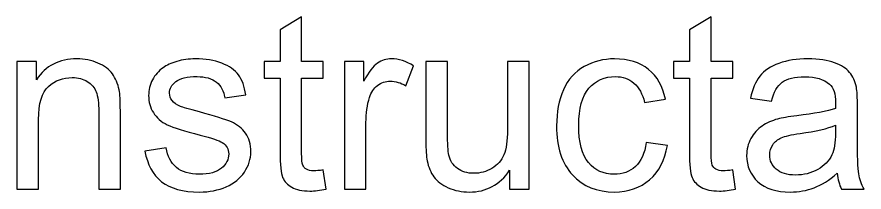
# Model space of a CAD drawing. Header units: centimetres. Extents: x -62 to 62, y -37 to 37.
# Drawn here: x 8.04 to 19.02, y -36.32 to -34.06 of the extents above; entities that cross this region are included whole.
import ezdxf

# ---------------------------------------------------------------- set-up
doc = ezdxf.new("R2010")
doc.units = ezdxf.units.CM
doc.header["$MEASUREMENT"] = 0
doc.layers.add('layer 1', color=7, linetype='Continuous')

msp = doc.modelspace()

# ---------------------------------------------------------------- linework, layer by layer
at = {"layer": 'layer 1', "color": 250}
for points, knots in [([(12.01014, -36.03336), (12.01014, -36.03336), (12.04832, -36.28048), (12.04832, -36.28048), (12.04832, -36.28048), (11.96984, -36.29692), (11.89931, -36.3054), (11.83779, -36.3054), (11.83779, -36.3054), (11.73651, -36.3054), (11.65802, -36.28949), (11.60181, -36.25715), (11.60181, -36.25715), (11.54613, -36.2248), (11.50689, -36.1829), (11.48408, -36.1304), (11.48408, -36.1304), (11.46128, -36.0779), (11.45014, -35.9676), (11.45014, -35.7995), (11.45014, -35.7995), (11.45014, -35.7995), (11.45014, -34.84814), (11.45014, -34.84814), (11.45014, -34.84814), (11.45014, -34.84814), (11.24333, -34.84814), (11.24333, -34.84814), (11.24333, -34.84814), (11.24333, -34.84814), (11.24333, -34.63178), (11.24333, -34.63178), (11.24333, -34.63178), (11.24333, -34.63178), (11.45014, -34.63178), (11.45014, -34.63178), (11.45014, -34.63178), (11.45014, -34.63178), (11.45014, -34.22345), (11.45014, -34.22345), (11.45014, -34.22345), (11.45014, -34.22345), (11.73014, -34.05535), (11.73014, -34.05535), (11.73014, -34.05535), (11.73014, -34.05535), (11.73014, -34.63178), (11.73014, -34.63178), (11.73014, -34.63178), (11.73014, -34.63178), (12.01014, -34.63178), (12.01014, -34.63178), (12.01014, -34.63178), (12.01014, -34.63178), (12.01014, -34.84814), (12.01014, -34.84814), (12.01014, -34.84814), (12.01014, -34.84814), (11.73014, -34.84814), (11.73014, -34.84814), (11.73014, -34.84814), (11.73014, -34.84814), (11.73014, -35.81541), (11.73014, -35.81541), (11.73014, -35.81541), (11.73014, -35.89548), (11.73492, -35.94692), (11.74499, -35.96972), (11.74499, -35.96972), (11.75454, -35.99253), (11.77045, -36.01056), (11.79272, -36.02434), (11.79272, -36.02434), (11.81499, -36.0376), (11.84681, -36.0445), (11.88817, -36.0445), (11.88817, -36.0445), (11.91893, -36.0445), (11.95976, -36.04078), (12.01014, -36.03336)], [0, 0, 0, 0, 0.04761905, 0.04761905, 0.04761905, 0.04761905, 0.0952381, 0.0952381, 0.0952381, 0.0952381, 0.14285714, 0.14285714, 0.14285714, 0.14285714, 0.19047619, 0.19047619, 0.19047619, 0.19047619, 0.23809524, 0.23809524, 0.23809524, 0.23809524, 0.28571429, 0.28571429, 0.28571429, 0.28571429, 0.33333333, 0.33333333, 0.33333333, 0.33333333, 0.38095238, 0.38095238, 0.38095238, 0.38095238, 0.42857143, 0.42857143, 0.42857143, 0.42857143, 0.47619048, 0.47619048, 0.47619048, 0.47619048, 0.52380952, 0.52380952, 0.52380952, 0.52380952, 0.57142857, 0.57142857, 0.57142857, 0.57142857, 0.61904762, 0.61904762, 0.61904762, 0.61904762, 0.66666667, 0.66666667, 0.66666667, 0.66666667, 0.71428571, 0.71428571, 0.71428571, 0.71428571, 0.76190476, 0.76190476, 0.76190476, 0.76190476, 0.80952381, 0.80952381, 0.80952381, 0.80952381, 0.85714286, 0.85714286, 0.85714286, 0.85714286, 0.9047619, 0.9047619, 0.9047619, 0.9047619, 1, 1, 1, 1]), ([(17.3142, -36.03336), (17.3142, -36.03336), (17.35238, -36.28048), (17.35238, -36.28048), (17.35238, -36.28048), (17.2739, -36.29692), (17.20337, -36.3054), (17.14185, -36.3054), (17.14185, -36.3054), (17.04057, -36.3054), (16.96208, -36.28949), (16.90587, -36.25715), (16.90587, -36.25715), (16.85019, -36.2248), (16.81095, -36.1829), (16.78814, -36.1304), (16.78814, -36.1304), (16.76534, -36.0779), (16.7542, -35.9676), (16.7542, -35.7995), (16.7542, -35.7995), (16.7542, -35.7995), (16.7542, -34.84814), (16.7542, -34.84814), (16.7542, -34.84814), (16.7542, -34.84814), (16.54739, -34.84814), (16.54739, -34.84814), (16.54739, -34.84814), (16.54739, -34.84814), (16.54739, -34.63178), (16.54739, -34.63178), (16.54739, -34.63178), (16.54739, -34.63178), (16.7542, -34.63178), (16.7542, -34.63178), (16.7542, -34.63178), (16.7542, -34.63178), (16.7542, -34.22345), (16.7542, -34.22345), (16.7542, -34.22345), (16.7542, -34.22345), (17.0342, -34.05535), (17.0342, -34.05535), (17.0342, -34.05535), (17.0342, -34.05535), (17.0342, -34.63178), (17.0342, -34.63178), (17.0342, -34.63178), (17.0342, -34.63178), (17.3142, -34.63178), (17.3142, -34.63178), (17.3142, -34.63178), (17.3142, -34.63178), (17.3142, -34.84814), (17.3142, -34.84814), (17.3142, -34.84814), (17.3142, -34.84814), (17.0342, -34.84814), (17.0342, -34.84814), (17.0342, -34.84814), (17.0342, -34.84814), (17.0342, -35.81541), (17.0342, -35.81541), (17.0342, -35.81541), (17.0342, -35.89548), (17.03898, -35.94692), (17.04905, -35.96972), (17.04905, -35.96972), (17.0586, -35.99253), (17.07451, -36.01056), (17.09678, -36.02434), (17.09678, -36.02434), (17.11905, -36.0376), (17.15087, -36.0445), (17.19223, -36.0445), (17.19223, -36.0445), (17.22299, -36.0445), (17.26382, -36.04078), (17.3142, -36.03336)], [0, 0, 0, 0, 0.04761905, 0.04761905, 0.04761905, 0.04761905, 0.0952381, 0.0952381, 0.0952381, 0.0952381, 0.14285714, 0.14285714, 0.14285714, 0.14285714, 0.19047619, 0.19047619, 0.19047619, 0.19047619, 0.23809524, 0.23809524, 0.23809524, 0.23809524, 0.28571429, 0.28571429, 0.28571429, 0.28571429, 0.33333333, 0.33333333, 0.33333333, 0.33333333, 0.38095238, 0.38095238, 0.38095238, 0.38095238, 0.42857143, 0.42857143, 0.42857143, 0.42857143, 0.47619048, 0.47619048, 0.47619048, 0.47619048, 0.52380952, 0.52380952, 0.52380952, 0.52380952, 0.57142857, 0.57142857, 0.57142857, 0.57142857, 0.61904762, 0.61904762, 0.61904762, 0.61904762, 0.66666667, 0.66666667, 0.66666667, 0.66666667, 0.71428571, 0.71428571, 0.71428571, 0.71428571, 0.76190476, 0.76190476, 0.76190476, 0.76190476, 0.80952381, 0.80952381, 0.80952381, 0.80952381, 0.85714286, 0.85714286, 0.85714286, 0.85714286, 0.9047619, 0.9047619, 0.9047619, 0.9047619, 1, 1, 1, 1]), ([(8.04191, -36.28313), (8.04191, -36.28313), (8.04191, -34.63178), (8.04191, -34.63178), (8.04191, -34.63178), (8.04191, -34.63178), (8.29327, -34.63178), (8.29327, -34.63178), (8.29327, -34.63178), (8.29327, -34.63178), (8.29327, -34.86617), (8.29327, -34.86617), (8.29327, -34.86617), (8.41418, -34.6864), (8.58918, -34.59678), (8.81773, -34.59678), (8.81773, -34.59678), (8.91743, -34.59678), (9.00864, -34.61481), (9.0919, -34.65034), (9.0919, -34.65034), (9.17516, -34.68587), (9.23773, -34.73307), (9.27909, -34.79087), (9.27909, -34.79087), (9.32046, -34.84867), (9.34962, -34.91761), (9.36606, -34.99716), (9.36606, -34.99716), (9.37614, -35.04913), (9.38144, -35.13981), (9.38144, -35.2692), (9.38144, -35.2692), (9.38144, -35.2692), (9.38144, -36.28313), (9.38144, -36.28313), (9.38144, -36.28313), (9.38144, -36.28313), (9.10144, -36.28313), (9.10144, -36.28313), (9.10144, -36.28313), (9.10144, -36.28313), (9.10144, -35.27981), (9.10144, -35.27981), (9.10144, -35.27981), (9.10144, -35.16579), (9.09084, -35.08041), (9.0691, -35.0242), (9.0691, -35.0242), (9.04735, -34.96799), (9.00864, -34.92291), (8.95349, -34.88898), (8.95349, -34.88898), (8.89834, -34.85557), (8.83311, -34.8386), (8.75887, -34.8386), (8.75887, -34.8386), (8.64008, -34.8386), (8.53774, -34.87625), (8.4513, -34.95208), (8.4513, -34.95208), (8.36486, -35.02738), (8.32191, -35.17109), (8.32191, -35.38215), (8.32191, -35.38215), (8.32191, -35.38215), (8.32191, -36.28313), (8.32191, -36.28313), (8.32191, -36.28313), (8.32191, -36.28313), (8.04191, -36.28313), (8.04191, -36.28313)], [0, 0, 0, 0, 0.05263158, 0.05263158, 0.05263158, 0.05263158, 0.10526316, 0.10526316, 0.10526316, 0.10526316, 0.15789474, 0.15789474, 0.15789474, 0.15789474, 0.21052632, 0.21052632, 0.21052632, 0.21052632, 0.26315789, 0.26315789, 0.26315789, 0.26315789, 0.31578947, 0.31578947, 0.31578947, 0.31578947, 0.36842105, 0.36842105, 0.36842105, 0.36842105, 0.42105263, 0.42105263, 0.42105263, 0.42105263, 0.47368421, 0.47368421, 0.47368421, 0.47368421, 0.52631579, 0.52631579, 0.52631579, 0.52631579, 0.57894737, 0.57894737, 0.57894737, 0.57894737, 0.63157895, 0.63157895, 0.63157895, 0.63157895, 0.68421053, 0.68421053, 0.68421053, 0.68421053, 0.73684211, 0.73684211, 0.73684211, 0.73684211, 0.78947368, 0.78947368, 0.78947368, 0.78947368, 0.84210526, 0.84210526, 0.84210526, 0.84210526, 0.89473684, 0.89473684, 0.89473684, 0.89473684, 1, 1, 1, 1]), ([(9.70016, -35.78995), (9.70016, -35.78995), (9.97697, -35.74541), (9.97697, -35.74541), (9.97697, -35.74541), (9.99235, -35.85624), (10.03583, -35.94109), (10.10689, -36.00048), (10.10689, -36.00048), (10.17795, -36.05934), (10.27765, -36.08904), (10.40492, -36.08904), (10.40492, -36.08904), (10.53378, -36.08904), (10.62924, -36.06306), (10.69181, -36.01056), (10.69181, -36.01056), (10.75386, -35.95859), (10.78515, -35.89707), (10.78515, -35.82654), (10.78515, -35.82654), (10.78515, -35.76344), (10.75704, -35.71359), (10.70136, -35.67753), (10.70136, -35.67753), (10.66212, -35.65261), (10.56666, -35.62132), (10.415, -35.58261), (10.415, -35.58261), (10.2103, -35.53117), (10.06871, -35.48662), (9.98917, -35.44897), (9.98917, -35.44897), (9.91015, -35.41079), (9.85023, -35.35882), (9.8094, -35.292), (9.8094, -35.292), (9.76856, -35.22572), (9.74788, -35.152), (9.74788, -35.0714), (9.74788, -35.0714), (9.74788, -34.99769), (9.76485, -34.92981), (9.79826, -34.86723), (9.79826, -34.86723), (9.8322, -34.80466), (9.87781, -34.75269), (9.93561, -34.71133), (9.93561, -34.71133), (9.97909, -34.67951), (10.03849, -34.65246), (10.11326, -34.63019), (10.11326, -34.63019), (10.18856, -34.60792), (10.26864, -34.59678), (10.35454, -34.59678), (10.35454, -34.59678), (10.48394, -34.59678), (10.59742, -34.61534), (10.695, -34.65299), (10.695, -34.65299), (10.7931, -34.69011), (10.86522, -34.74102), (10.91189, -34.80466), (10.91189, -34.80466), (10.95802, -34.86882), (10.99037, -34.9542), (11.00787, -35.06132), (11.00787, -35.06132), (11.00787, -35.06132), (10.73424, -35.0995), (10.73424, -35.0995), (10.73424, -35.0995), (10.72204, -35.0136), (10.68598, -34.94625), (10.62659, -34.89799), (10.62659, -34.89799), (10.56719, -34.84973), (10.48341, -34.82587), (10.37469, -34.82587), (10.37469, -34.82587), (10.24689, -34.82587), (10.15515, -34.84708), (10.10053, -34.88951), (10.10053, -34.88951), (10.04591, -34.93193), (10.01833, -34.98178), (10.01833, -35.03852), (10.01833, -35.03852), (10.01833, -35.07458), (10.02947, -35.10746), (10.05227, -35.13662), (10.05227, -35.13662), (10.07508, -35.16632), (10.11061, -35.19125), (10.15939, -35.21087), (10.15939, -35.21087), (10.1875, -35.22147), (10.26917, -35.24534), (10.40598, -35.28246), (10.40598, -35.28246), (10.60325, -35.33496), (10.74113, -35.37844), (10.81962, -35.41185), (10.81962, -35.41185), (10.8981, -35.44526), (10.95961, -35.49458), (11.00416, -35.55821), (11.00416, -35.55821), (11.04923, -35.62238), (11.07151, -35.70192), (11.07151, -35.79738), (11.07151, -35.79738), (11.07151, -35.89018), (11.04446, -35.97768), (10.98984, -36.05987), (10.98984, -36.05987), (10.93522, -36.14207), (10.85674, -36.20571), (10.75439, -36.25078), (10.75439, -36.25078), (10.65151, -36.29586), (10.53538, -36.31813), (10.40598, -36.31813), (10.40598, -36.31813), (10.19174, -36.31813), (10.02788, -36.27358), (9.91546, -36.18502), (9.91546, -36.18502), (9.80303, -36.09593), (9.73144, -35.96442), (9.70016, -35.78995)], [0, 0, 0, 0, 0.02941176, 0.02941176, 0.02941176, 0.02941176, 0.05882353, 0.05882353, 0.05882353, 0.05882353, 0.08823529, 0.08823529, 0.08823529, 0.08823529, 0.11764706, 0.11764706, 0.11764706, 0.11764706, 0.14705882, 0.14705882, 0.14705882, 0.14705882, 0.17647059, 0.17647059, 0.17647059, 0.17647059, 0.20588235, 0.20588235, 0.20588235, 0.20588235, 0.23529412, 0.23529412, 0.23529412, 0.23529412, 0.26470588, 0.26470588, 0.26470588, 0.26470588, 0.29411765, 0.29411765, 0.29411765, 0.29411765, 0.32352941, 0.32352941, 0.32352941, 0.32352941, 0.35294118, 0.35294118, 0.35294118, 0.35294118, 0.38235294, 0.38235294, 0.38235294, 0.38235294, 0.41176471, 0.41176471, 0.41176471, 0.41176471, 0.44117647, 0.44117647, 0.44117647, 0.44117647, 0.47058824, 0.47058824, 0.47058824, 0.47058824, 0.5, 0.5, 0.5, 0.5, 0.52941176, 0.52941176, 0.52941176, 0.52941176, 0.55882353, 0.55882353, 0.55882353, 0.55882353, 0.58823529, 0.58823529, 0.58823529, 0.58823529, 0.61764706, 0.61764706, 0.61764706, 0.61764706, 0.64705882, 0.64705882, 0.64705882, 0.64705882, 0.67647059, 0.67647059, 0.67647059, 0.67647059, 0.70588235, 0.70588235, 0.70588235, 0.70588235, 0.73529412, 0.73529412, 0.73529412, 0.73529412, 0.76470588, 0.76470588, 0.76470588, 0.76470588, 0.79411765, 0.79411765, 0.79411765, 0.79411765, 0.82352941, 0.82352941, 0.82352941, 0.82352941, 0.85294118, 0.85294118, 0.85294118, 0.85294118, 0.88235294, 0.88235294, 0.88235294, 0.88235294, 0.91176471, 0.91176471, 0.91176471, 0.91176471, 0.94117647, 0.94117647, 0.94117647, 0.94117647, 1, 1, 1, 1]), ([(12.28325, -36.28313), (12.28325, -36.28313), (12.28325, -34.63178), (12.28325, -34.63178), (12.28325, -34.63178), (12.28325, -34.63178), (12.53461, -34.63178), (12.53461, -34.63178), (12.53461, -34.63178), (12.53461, -34.63178), (12.53461, -34.88473), (12.53461, -34.88473), (12.53461, -34.88473), (12.59877, -34.76754), (12.65817, -34.69011), (12.71279, -34.65299), (12.71279, -34.65299), (12.76741, -34.61534), (12.82733, -34.59678), (12.89256, -34.59678), (12.89256, -34.59678), (12.98695, -34.59678), (13.08294, -34.62648), (13.18051, -34.68534), (13.18051, -34.68534), (13.18051, -34.68534), (13.08082, -34.9436), (13.08082, -34.9436), (13.08082, -34.9436), (13.01294, -34.90541), (12.94506, -34.88632), (12.87718, -34.88632), (12.87718, -34.88632), (12.8162, -34.88632), (12.76158, -34.90488), (12.71332, -34.94148), (12.71332, -34.94148), (12.66506, -34.97807), (12.63059, -35.02897), (12.60991, -35.0942), (12.60991, -35.0942), (12.57862, -35.19337), (12.56324, -35.30208), (12.56324, -35.42033), (12.56324, -35.42033), (12.56324, -35.42033), (12.56324, -36.28313), (12.56324, -36.28313), (12.56324, -36.28313), (12.56324, -36.28313), (12.28325, -36.28313), (12.28325, -36.28313)], [0, 0, 0, 0, 0.07142857, 0.07142857, 0.07142857, 0.07142857, 0.14285714, 0.14285714, 0.14285714, 0.14285714, 0.21428571, 0.21428571, 0.21428571, 0.21428571, 0.28571429, 0.28571429, 0.28571429, 0.28571429, 0.35714286, 0.35714286, 0.35714286, 0.35714286, 0.42857143, 0.42857143, 0.42857143, 0.42857143, 0.5, 0.5, 0.5, 0.5, 0.57142857, 0.57142857, 0.57142857, 0.57142857, 0.64285714, 0.64285714, 0.64285714, 0.64285714, 0.71428571, 0.71428571, 0.71428571, 0.71428571, 0.78571429, 0.78571429, 0.78571429, 0.78571429, 0.85714286, 0.85714286, 0.85714286, 0.85714286, 1, 1, 1, 1]), ([(14.42459, -36.28313), (14.42459, -36.28313), (14.42459, -36.0376), (14.42459, -36.0376), (14.42459, -36.0376), (14.29626, -36.2248), (14.12232, -36.31813), (13.90225, -36.31813), (13.90225, -36.31813), (13.80521, -36.31813), (13.71453, -36.29957), (13.63021, -36.26245), (13.63021, -36.26245), (13.54589, -36.2248), (13.48332, -36.17813), (13.44248, -36.12192), (13.44248, -36.12192), (13.40165, -36.06518), (13.37301, -35.99624), (13.35657, -35.91457), (13.35657, -35.91457), (13.34544, -35.85942), (13.3396, -35.77245), (13.3396, -35.65367), (13.3396, -35.65367), (13.3396, -35.65367), (13.3396, -34.63178), (13.3396, -34.63178), (13.3396, -34.63178), (13.3396, -34.63178), (13.6196, -34.63178), (13.6196, -34.63178), (13.6196, -34.63178), (13.6196, -34.63178), (13.6196, -35.54549), (13.6196, -35.54549), (13.6196, -35.54549), (13.6196, -35.69132), (13.62544, -35.78995), (13.63657, -35.84033), (13.63657, -35.84033), (13.65407, -35.91404), (13.69119, -35.97131), (13.74846, -36.01321), (13.74846, -36.01321), (13.80521, -36.0551), (13.87521, -36.07631), (13.95899, -36.07631), (13.95899, -36.07631), (14.04278, -36.07631), (14.12126, -36.0551), (14.19445, -36.01215), (14.19445, -36.01215), (14.26763, -35.96919), (14.3196, -35.91033), (14.35035, -35.83662), (14.35035, -35.83662), (14.38058, -35.76291), (14.39596, -35.65526), (14.39596, -35.51473), (14.39596, -35.51473), (14.39596, -35.51473), (14.39596, -34.63178), (14.39596, -34.63178), (14.39596, -34.63178), (14.39596, -34.63178), (14.67596, -34.63178), (14.67596, -34.63178), (14.67596, -34.63178), (14.67596, -34.63178), (14.67596, -36.28313), (14.67596, -36.28313), (14.67596, -36.28313), (14.67596, -36.28313), (14.42459, -36.28313), (14.42459, -36.28313)], [0, 0, 0, 0, 0.05, 0.05, 0.05, 0.05, 0.1, 0.1, 0.1, 0.1, 0.15, 0.15, 0.15, 0.15, 0.2, 0.2, 0.2, 0.2, 0.25, 0.25, 0.25, 0.25, 0.3, 0.3, 0.3, 0.3, 0.35, 0.35, 0.35, 0.35, 0.4, 0.4, 0.4, 0.4, 0.45, 0.45, 0.45, 0.45, 0.5, 0.5, 0.5, 0.5, 0.55, 0.55, 0.55, 0.55, 0.6, 0.6, 0.6, 0.6, 0.65, 0.65, 0.65, 0.65, 0.7, 0.7, 0.7, 0.7, 0.75, 0.75, 0.75, 0.75, 0.8, 0.8, 0.8, 0.8, 0.85, 0.85, 0.85, 0.85, 0.9, 0.9, 0.9, 0.9, 1, 1, 1, 1]), ([(16.1942, -35.67859), (16.1942, -35.67859), (16.46784, -35.71677), (16.46784, -35.71677), (16.46784, -35.71677), (16.43761, -35.90503), (16.36125, -36.05192), (16.23769, -36.15851), (16.23769, -36.15851), (16.11413, -36.2651), (15.96193, -36.31813), (15.78216, -36.31813), (15.78216, -36.31813), (15.55679, -36.31813), (15.37542, -36.24442), (15.23861, -36.097), (15.23861, -36.097), (15.10126, -35.94957), (15.03285, -35.73851), (15.03285, -35.46382), (15.03285, -35.46382), (15.03285, -35.28564), (15.06255, -35.13026), (15.12141, -34.99663), (15.12141, -34.99663), (15.18027, -34.86352), (15.26989, -34.76329), (15.3908, -34.69701), (15.3908, -34.69701), (15.51118, -34.63019), (15.64216, -34.59678), (15.78428, -34.59678), (15.78428, -34.59678), (15.96299, -34.59678), (16.10989, -34.64186), (16.22337, -34.73254), (16.22337, -34.73254), (16.33739, -34.82322), (16.41057, -34.95208), (16.44238, -35.11859), (16.44238, -35.11859), (16.44238, -35.11859), (16.17193, -35.15996), (16.17193, -35.15996), (16.17193, -35.15996), (16.14595, -35.04913), (16.10034, -34.96587), (16.03405, -34.90966), (16.03405, -34.90966), (15.9683, -34.85398), (15.88875, -34.82587), (15.79542, -34.82587), (15.79542, -34.82587), (15.65436, -34.82587), (15.53982, -34.87625), (15.45126, -34.97701), (15.45126, -34.97701), (15.36323, -35.07829), (15.31921, -35.23738), (15.31921, -35.45586), (15.31921, -35.45586), (15.31921, -35.67753), (15.36164, -35.83821), (15.44648, -35.93844), (15.44648, -35.93844), (15.53186, -36.03866), (15.64269, -36.08904), (15.77898, -36.08904), (15.77898, -36.08904), (15.88928, -36.08904), (15.98103, -36.05563), (16.05421, -35.98828), (16.05421, -35.98828), (16.12792, -35.92147), (16.17458, -35.81806), (16.1942, -35.67859)], [0, 0, 0, 0, 0.05, 0.05, 0.05, 0.05, 0.1, 0.1, 0.1, 0.1, 0.15, 0.15, 0.15, 0.15, 0.2, 0.2, 0.2, 0.2, 0.25, 0.25, 0.25, 0.25, 0.3, 0.3, 0.3, 0.3, 0.35, 0.35, 0.35, 0.35, 0.4, 0.4, 0.4, 0.4, 0.45, 0.45, 0.45, 0.45, 0.5, 0.5, 0.5, 0.5, 0.55, 0.55, 0.55, 0.55, 0.6, 0.6, 0.6, 0.6, 0.65, 0.65, 0.65, 0.65, 0.7, 0.7, 0.7, 0.7, 0.75, 0.75, 0.75, 0.75, 0.8, 0.8, 0.8, 0.8, 0.85, 0.85, 0.85, 0.85, 0.9, 0.9, 0.9, 0.9, 1, 1, 1, 1]), ([(18.66911, -36.07631), (18.56518, -36.16487), (18.46495, -36.22692), (18.36897, -36.26351), (18.36897, -36.26351), (18.27298, -36.3001), (18.1701, -36.31813), (18.0598, -36.31813), (18.0598, -36.31813), (17.87844, -36.31813), (17.73897, -36.27411), (17.6414, -36.18556), (17.6414, -36.18556), (17.54382, -36.09753), (17.49503, -35.98457), (17.49503, -35.84722), (17.49503, -35.84722), (17.49503, -35.76662), (17.51359, -35.69291), (17.55019, -35.62609), (17.55019, -35.62609), (17.58731, -35.55927), (17.63556, -35.50624), (17.69496, -35.46594), (17.69496, -35.46594), (17.75488, -35.42564), (17.8217, -35.39488), (17.89647, -35.3742), (17.89647, -35.3742), (17.95162, -35.35988), (18.03488, -35.34609), (18.14571, -35.33231), (18.14571, -35.33231), (18.37162, -35.30579), (18.53866, -35.27344), (18.64525, -35.23632), (18.64525, -35.23632), (18.64631, -35.19814), (18.64684, -35.17375), (18.64684, -35.16367), (18.64684, -35.16367), (18.64684, -35.05019), (18.62033, -34.97011), (18.5673, -34.92345), (18.5673, -34.92345), (18.49571, -34.86034), (18.38912, -34.82905), (18.24806, -34.82905), (18.24806, -34.82905), (18.11601, -34.82905), (18.01844, -34.85239), (17.95586, -34.89852), (17.95586, -34.89852), (17.89276, -34.94466), (17.84662, -35.02632), (17.8164, -35.14405), (17.8164, -35.14405), (17.8164, -35.14405), (17.54276, -35.10587), (17.54276, -35.10587), (17.54276, -35.10587), (17.56769, -34.98867), (17.60852, -34.89375), (17.66579, -34.82163), (17.66579, -34.82163), (17.72306, -34.74951), (17.80579, -34.69436), (17.91397, -34.65511), (17.91397, -34.65511), (18.02162, -34.6164), (18.1473, -34.59678), (18.28942, -34.59678), (18.28942, -34.59678), (18.43048, -34.59678), (18.54556, -34.61322), (18.63412, -34.64663), (18.63412, -34.64663), (18.72214, -34.68004), (18.78737, -34.7214), (18.82873, -34.77178), (18.82873, -34.77178), (18.8701, -34.82216), (18.89926, -34.88579), (18.91623, -34.96269), (18.91623, -34.96269), (18.92525, -35.01041), (18.93002, -35.09632), (18.93002, -35.21988), (18.93002, -35.21988), (18.93002, -35.21988), (18.93002, -35.59109), (18.93002, -35.59109), (18.93002, -35.59109), (18.93002, -35.85041), (18.93586, -36.01427), (18.94752, -36.08374), (18.94752, -36.08374), (18.95866, -36.15321), (18.98199, -36.21949), (19.01593, -36.28313), (19.01593, -36.28313), (19.01593, -36.28313), (18.72321, -36.28313), (18.72321, -36.28313), (18.72321, -36.28313), (18.6951, -36.22427), (18.67707, -36.15533), (18.66911, -36.07631)], [0, 0, 0, 0, 0.03571429, 0.03571429, 0.03571429, 0.03571429, 0.07142857, 0.07142857, 0.07142857, 0.07142857, 0.10714286, 0.10714286, 0.10714286, 0.10714286, 0.14285714, 0.14285714, 0.14285714, 0.14285714, 0.17857143, 0.17857143, 0.17857143, 0.17857143, 0.21428571, 0.21428571, 0.21428571, 0.21428571, 0.25, 0.25, 0.25, 0.25, 0.28571429, 0.28571429, 0.28571429, 0.28571429, 0.32142857, 0.32142857, 0.32142857, 0.32142857, 0.35714286, 0.35714286, 0.35714286, 0.35714286, 0.39285714, 0.39285714, 0.39285714, 0.39285714, 0.42857143, 0.42857143, 0.42857143, 0.42857143, 0.46428571, 0.46428571, 0.46428571, 0.46428571, 0.5, 0.5, 0.5, 0.5, 0.53571429, 0.53571429, 0.53571429, 0.53571429, 0.57142857, 0.57142857, 0.57142857, 0.57142857, 0.60714286, 0.60714286, 0.60714286, 0.60714286, 0.64285714, 0.64285714, 0.64285714, 0.64285714, 0.67857143, 0.67857143, 0.67857143, 0.67857143, 0.71428571, 0.71428571, 0.71428571, 0.71428571, 0.75, 0.75, 0.75, 0.75, 0.78571429, 0.78571429, 0.78571429, 0.78571429, 0.82142857, 0.82142857, 0.82142857, 0.82142857, 0.85714286, 0.85714286, 0.85714286, 0.85714286, 0.89285714, 0.89285714, 0.89285714, 0.89285714, 0.92857143, 0.92857143, 0.92857143, 0.92857143, 1, 1, 1, 1]), ([(18.64684, -35.45586), (18.54503, -35.49723), (18.3923, -35.53223), (18.18866, -35.56086), (18.18866, -35.56086), (18.07306, -35.5773), (17.99139, -35.59586), (17.94367, -35.61654), (17.94367, -35.61654), (17.89594, -35.63723), (17.85935, -35.66745), (17.83336, -35.7067), (17.83336, -35.7067), (17.80738, -35.74647), (17.79412, -35.79048), (17.79412, -35.83927), (17.79412, -35.83927), (17.79412, -35.91298), (17.82223, -35.97503), (17.87897, -36.02434), (17.87897, -36.02434), (17.93571, -36.07366), (18.01844, -36.09859), (18.12715, -36.09859), (18.12715, -36.09859), (18.2348, -36.09859), (18.33078, -36.07525), (18.4151, -36.02806), (18.4151, -36.02806), (18.49889, -35.98139), (18.56093, -35.91722), (18.60018, -35.83609), (18.60018, -35.83609), (18.6304, -35.77298), (18.64525, -35.68018), (18.64525, -35.55768), (18.64525, -35.55768), (18.64525, -35.55768), (18.64684, -35.45586), (18.64684, -35.45586)], [0, 0, 0, 0, 0.09090909, 0.09090909, 0.09090909, 0.09090909, 0.18181818, 0.18181818, 0.18181818, 0.18181818, 0.27272727, 0.27272727, 0.27272727, 0.27272727, 0.36363636, 0.36363636, 0.36363636, 0.36363636, 0.45454545, 0.45454545, 0.45454545, 0.45454545, 0.54545455, 0.54545455, 0.54545455, 0.54545455, 0.63636364, 0.63636364, 0.63636364, 0.63636364, 0.72727273, 0.72727273, 0.72727273, 0.72727273, 0.81818182, 0.81818182, 0.81818182, 0.81818182, 1, 1, 1, 1])]:
    msp.add_open_spline(points, degree=3, knots=knots, dxfattribs=at)

doc.saveas('drawing.dxf')
